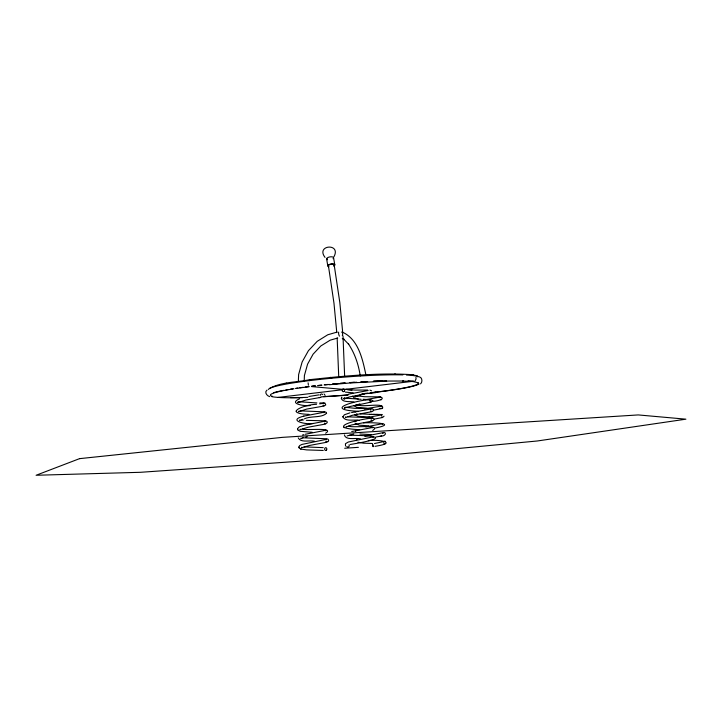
<?xml version="1.0" encoding="UTF-8"?>
<svg xmlns="http://www.w3.org/2000/svg" width="722" height="722" viewBox="0 0 722 722"><rect width="100%" height="100%" fill="white"/><g stroke="black" fill="none" stroke-linecap="round" stroke-linejoin="round"><path stroke-width="1.08" d="M356.136 404.537L355.847 405.538L359.8 403.878M298.357 381.153L298.619 374.592L302.13 361.984L308.411 350.712L317.229 341.325L327.752 334.782L337.03 332.102M304.206 380.846L304.413 375.494L307.572 364.168L313.095 354.177L320.83 345.964L330.18 340.17L337.715 338.013M300.93 449.12L299.224 448.064L298.944 446.719L299.711 445.528L301.949 444.427L326.534 439.301L325.992 439.924M312.166 432.27L300.28 431.323L298.078 430.258L297.554 428.642L299.395 426.765L304.431 425.204L325.315 421.134L324.566 421.901M309.034 414.374C282.031 413.471 304.657 404.428 316.534 404.32M326.561 413.282C321.489 418.209 310.983 415.637 304.35 418.868M355.531 431.305L357.083 429.509M355.423 395.864L354.998 396.82L363.383 393.851M301.038 438.01L300.812 438.696L303.069 437.758M299.657 419.996L299.431 420.664L302.951 419.238M371.234 419.302L371.487 418.598M344.394 434.888C345.757 440.826 355.937 437.478 360.458 438.877M342.833 416.982L344.349 414.789L349.99 412.84M353.879 402.01C350.594 401.098 340.08 402.948 341.849 397.037M344.213 398.418L343.943 399.113L349.322 396.965L364.601 394.004M384.059 416.215L382.597 417.506L374.402 419.085M382.795 433.543L383.499 432.586L364.809 436.25M301.706 447.234L301.282 447.866L309.603 445.447L326.163 442.351L328.167 441.584L328.69 440.646L328.122 439.22L326.741 438.777L302.473 437.767M309.386 379.943L309.314 380.647M300.334 429.175L299.901 429.77L308.195 427.207L325.414 424.067L327.274 422.578L326.976 421.44L325.793 420.854L306.363 420.348M298.944 411.179L298.511 411.748L306.787 409.058L324.007 406.026L325.766 404.925L324.954 403.029L319.819 402.939M370.503 409.852L370.846 409.184M346.506 426.458L346 426.982L351.497 425.005L372.381 421.052L374.14 419.527L373.445 418.137L371.92 417.749L347.923 416.829M356.821 413.932L356.46 414.536L356.948 414.139M383.59 442.27L384.266 441.458L374.474 443.543M309.386 379.962L309.63 379.682C343.681 376.054 378.039 372.507 412.307 374.691A0.957 0.83 -86.6 0 1 413.155 375.296L413.21 375.557M369.79 400.412L370.711 399.537C358.022 400.033 321.1 409.455 358.22 411.296M347.147 435.926L353.807 434.039M323.158 403.905L324.025 403.12L319.675 403.878M354.917 421.874L357.219 420.177M381.424 415.448L381.875 414.888M333.952 256.734C341.47 242.818 315.451 244.794 324.999 257.375M323.943 412.731L324.566 412.163L303.637 416.152M325.351 430.745L325.983 430.213L305.235 434.274M382.245 424.157L382.768 423.67L365.774 426.901M414.997 381.026L416.062 379.014L415.917 377.444M373.03 437.171L373.445 436.81L348.374 441.999L345.432 443.723L345.54 446.052M380.124 397.407L380.702 396.983L365.269 399.69M351.56 412.578L371.135 408.932M420.556 383.86C422.713 382.118 422.325 377.407 419.292 376.812M267.05 390.042C264.026 392.236 266.969 395.954 269.721 396.64M357.137 438.832L356.316 440.664M372.372 427.731L372.841 427.433L351.704 431.521M380.99 406.134L364.303 408.977M382.416 408.426C385.656 401.937 361.776 407.704 358.148 404.834M355.116 412.018L355.63 411.675M269.396 388.526C281.49 381.839 296.372 382.407 309.684 379.709L309.684 379.682M371.74 418.318L372.254 418.101C359.655 418.995 322.563 428.011 359.718 429.662M373.734 410.141L382.272 408.481M382.082 408.562L382.606 408.354M372.931 401.215C375.44 401.667 387.118 398.842 380.106 396.865L364.709 396.721L356.587 395.855M299.531 398.806C287.32 404.022 306.308 406.387 310.108 405.547M303.836 416.098C286.372 420.583 306.868 424.978 313.204 423.399M302.563 434.978L303.836 434.635M350.26 444.472C392.19 437.595 374.799 435.411 349.403 435.258M325.622 433.245C335.622 426.747 304.765 430.917 302.744 428.94M380.792 399.817L381.523 399.636M381.974 414.825L366.74 417.587M305.749 437.054L307.247 436.693M348.491 394.167L368.121 390.53M381.406 435.989C383.716 436.666 387.651 433.209 383.987 432.288M372.687 430.474C382.588 423.913 350.748 428.2 348.807 426.052M375.891 437.036L380.503 436.169M380.259 436.223L381.685 435.926M308.854 396.495L319.088 394.844M394.753 374.005L395.214 373.924M375.214 428.047C399.185 423.2 370.431 422.325 363.536 422.893M374.962 446.322C398.634 442.694 378.951 439.229 368.274 440.655M298.258 401.649L297.951 402.641L306.029 399.988L319.485 397.614M319.241 397.651L320.794 397.434M369.294 393.31L369.917 393.228M278.178 397.407L342.192 389.763M361.18 394.167L375.657 392.642M358.392 447.333L344.692 448.245M329.349 384.736L350.089 382.976L388.598 381.045L403.39 381.017L402.759 381.008L413.047 381.586L418.255 382.741M330.351 377.976L331.867 377.976M362.986 399.293C392.732 400.548 345.351 405.881 344.502 408.417L344.908 407.416M367.76 390.051L355.016 390.088L345.856 389.266M286.165 383.229L286.67 383.229M361.171 399.311L344.629 398.075M322.969 405.656L324.079 405.692M369.745 414.32L360.143 413.832M369.727 417.036L358.446 416.35L354.538 414.789M371.171 434.626L359.881 434.003M371.884 443.461L363.31 443.164L357.877 442.216M369.727 414.32L371.559 414.338M371.496 414.338L373.292 414.356M316.895 402.93L298.845 401.73M373.184 414.356L374.935 414.374M374.79 414.374L376.469 414.401M377.642 414.419L381.938 414.527M376.279 414.401L377.877 414.428M368.581 425.818L359.294 425.186L355.134 423.525M367.137 408.264L356.821 407.361L353.527 405.493M379.303 408.408L381.884 408.481L381.207 408.282M323.221 447.64L304.115 446.873M323.248 450.456L306.624 449.896L300.605 449.021M358.96 420.475C354.231 419.175 345.044 422.153 342.815 416.639M314.593 441.268C309.747 439.96 300.912 443.164 298.222 437.857M324.358 423.552L325.469 423.633L325.026 423.444M381.523 417.253L382.443 417.316L381.785 417.027M370.395 411.341L371.559 411.486L370.9 411.152M353.094 392.858L345.36 392.1M369.944 390.106L371.586 390.837M370.982 420.565L371.866 420.61M325.775 441.521L326.885 441.647L326.443 441.467M370.205 402.163L371 402.262L370.07 401.838M311.561 386.595L344.331 389.483L413.697 381.225A75.629 6.128 -4.6 0 0 408.065 380.765M347.616 389.799L352.002 390.178M375.034 392.208L375.63 392.263M383.896 443.859L384.835 443.994L384.149 443.777M303.222 420.141L301.101 419.843M358.22 398.95L354.105 397.903L352.697 396.143M300.271 410.863L324.9 411.856L326.127 412.307L326.57 413.381M384.555 441.142L385.286 441.268M345.197 407.244L354.773 408.318L371.325 408.526L372.823 408.977L373.364 410.06L373.003 411.107L371.785 411.711L352.444 415.267L345.405 417.587L345.703 416.856M412.208 374.7A0.957 0.921 -77.5 0 1 413.155 375.314L413.192 375.44A0.966 0.884 -83.4 0 0 412.244 374.691L417.497 375.936L417.551 376.776M324.061 394.013L325.153 395.412M355.459 395.494L356.072 395.737M327.553 259.721L327.021 259.487A2.852 2.365 -58.3 0 0 326.561 258.629L326.615 258.656A2.87 2.211 -66.8 0 1 327.048 259.496A3.538 1.453 -9.8 0 1 327.923 257.51A3.538 1.453 -9.8 0 1 332.418 256.915A3.538 1.453 -9.8 0 1 333.068 258.693M342.291 338.591L344.132 339.421L343.6 339.051L348.744 344.34L348.41 343.898C354.863 353.428 358.536 364.619 360.251 375.936M342.201 332.084C358.356 338.979 362.597 359.267 365.873 374.691M328.763 266.301L328.492 266.048A2.825 1.137 -9.9 0 1 329.313 264.812L330.631 264.333A2.987 1.2 -9.9 0 1 333.411 264.288L334.124 264.721A2.825 1.137 -9.9 0 1 334.078 265.335M343.789 427.162L344.286 427.74M308.429 385.214L308.095 382.831M298.926 447.089L299.061 447.739M297.527 429.003L297.672 429.68M296.164 410.971L296.3 411.675M334.196 265.01L339.818 302.536L342.679 332.129M333.591 257.889L334.809 264.929M328.42 265.759L333.961 303.096L336.795 332.643M326.597 258.81L327.797 265.849M366.821 374.61L366.884 375.431M330.378 377.281L330.45 378.102M337.156 337.968L338.744 377.046M342.995 335.892L344.638 376.117M341.344 398.102L341.371 398.842M338.654 332.138A2.96 1.209 73.9 0 0 338.573 333.356L338.681 334.087A2.951 1.2 73.9 0 0 339.466 336.163M341.813 332.021A2.96 2.59 -65.5 0 1 342.535 333.212L342.643 333.934A2.96 2.59 -65.5 0 1 342.327 335.468M328.763 266.752A3.547 1.435 -9.8 0 1 328.898 264.667A3.547 1.435 -9.8 0 1 333.862 264.017A3.547 1.435 -9.8 0 1 333.708 266.093M320.279 395.403A1.39 1.227 88.2 0 1 322.544 394.627M349.015 444.797A1.444 1.345 -75 0 1 348.636 446.81A1.444 1.345 -75 0 1 346.768 446.476M419.085 383.969A75.629 6.128 -4.6 0 1 371.325 392.75M368.003 393.111A75.629 6.128 -4.6 0 1 364.628 393.463M347.986 395.015A75.629 6.128 -4.6 0 1 320.893 396.883M302.735 397.623A75.629 6.128 -4.6 0 1 271.86 396.658M273.43 392.741A75.629 6.128 -4.6 0 1 283.809 390.34M285.912 389.952A75.629 6.128 -4.6 0 1 288.141 389.555M290.479 389.167A75.629 6.128 -4.6 0 1 292.915 388.779M295.794 388.337A75.629 6.128 -4.6 0 1 297.798 388.048M299.865 387.759A75.629 6.128 -4.6 0 1 303.069 387.317M305.262 387.028A75.629 6.128 -4.6 0 1 308.628 386.604M417.515 382.516A74.131 6.011 -4.6 0 1 370.819 392.687M347.914 394.916A74.131 6.011 -4.6 0 1 323.51 396.631M307.852 397.335A74.131 6.011 -4.6 0 1 290.434 397.614M272.582 396.36A74.131 6.011 -4.6 0 1 273.34 393.174M274.062 392.93A74.131 6.011 -4.6 0 1 293.98 388.797M295.966 388.49A74.131 6.011 -4.6 0 1 309.296 386.676M268.521 389.537A75.593 6.435 -4.6 0 1 319.638 379.447A75.593 6.435 -4.6 0 1 402.867 374.898M406.459 375.034A75.593 6.435 -4.6 0 1 418.516 376.785M311.805 386.198A75.629 6.128 -4.6 0 1 314.963 385.828M318.194 385.467A75.629 6.128 -4.6 0 1 321.489 385.106M324.828 384.763A75.629 6.128 -4.6 0 1 328.194 384.429M332.526 384.014A75.629 6.128 -4.6 0 1 335.793 383.716M340.188 383.337A75.629 6.128 -4.6 0 1 344.593 382.976M350.053 382.552A75.629 6.128 -4.6 0 1 354.394 382.245M360.892 381.821A75.629 6.128 -4.6 0 1 366.207 381.514M373.725 381.135A75.629 6.128 -4.6 0 1 382.47 380.792M311.48 386.378A74.131 6.011 -4.6 0 1 315.568 385.9M317.68 385.665A74.131 6.011 -4.6 0 1 321.967 385.196M324.142 384.97A74.131 6.011 -4.6 0 1 329.629 384.429M332.779 384.122A74.131 6.011 -4.6 0 1 338.122 383.644M340.279 383.463A74.131 6.011 -4.6 0 1 345.667 383.021M349.935 382.696A74.131 6.011 -4.6 0 1 356.668 382.227M361.135 381.947A74.131 6.011 -4.6 0 1 367.678 381.577M373.319 381.297A74.131 6.011 -4.6 0 1 386.631 380.837M372.561 444.066L373.13 446.629L372.561 444.066M298.357 402.055L298.033 402.686L298.357 402.055M299.152 411.197L299.179 411.224M381.622 405.791L381.108 405.99L381.622 405.791M79.573 458.641L36.1 475.266L140.501 472.296L390.241 454.95L537.33 440.98L685.9 419.175L638.23 414.924L282.464 437.351L79.573 458.641M344.213 398.724L344.195 398.048L344.213 398.724M326.515 450.05A1.399 1.092 -89 0 0 325.983 447.721A1.399 1.092 -89 0 0 324.683 449.499A1.399 1.092 -89 0 0 326.515 450.05M344.087 391.396A1.435 1.209 -77.5 0 0 344.015 388.941A1.435 1.209 -77.5 0 0 342.219 390.403A1.435 1.209 -77.5 0 0 344.087 391.396"/></g></svg>
